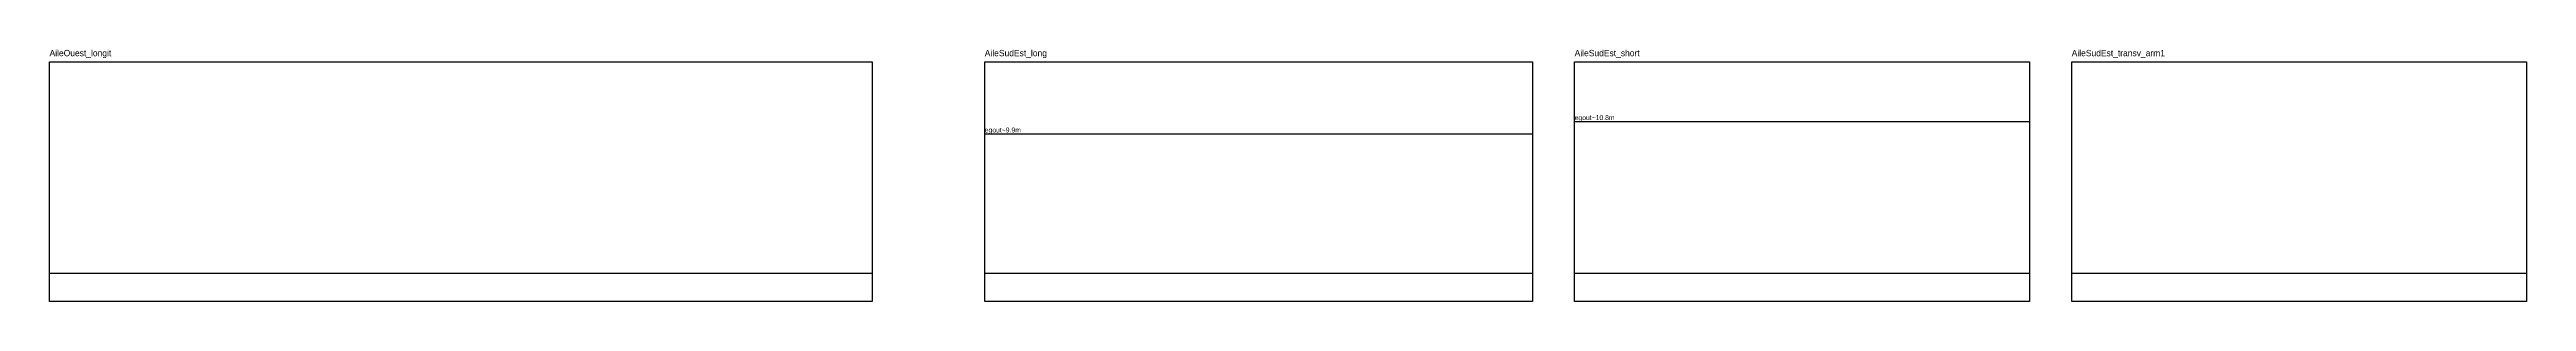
# Model space of a CAD drawing. Header units: metres. Extents: x -5 to 628, y -5 to 16.
# Drawn here: x 119.2 to 295, y -2 to 15.9 of the extents above; entities that cross this region are included whole.
import ezdxf

# ---------------------------------------------------------------- set-up
doc = ezdxf.new("R2010")
doc.units = ezdxf.units.M
for name, color, linetype in [('COUPE-AileOuest_longit', 5, 'Continuous'), ('COUPE-AileSudEst_transv_arm1', 5, 'Continuous'), ('ELEV-AileSudEst_long', 7, 'Continuous'), ('ELEV-AileSudEst_short', 7, 'Continuous'), ('ELEV-ANNOT', 1, 'Continuous')]:
    doc.layers.add(name, color=color, linetype=linetype)
picture_1 = doc.add_image_def('image4.png', size_in_pixel=(2803, 817))
picture_2 = doc.add_image_def('image5.png', size_in_pixel=(2721, 1190))
picture_3 = doc.add_image_def('image6.png', size_in_pixel=(2260, 1191))
picture_4 = doc.add_image_def('image7.png', size_in_pixel=(2260, 1190))

msp = doc.modelspace()

# ---------------------------------------------------------------- linework, layer by layer
at = {"layer": 'ELEV-ANNOT'}
for points in [[(227.45, 10.77), (259.73, 10.77)], [(185.58, 9.89), (224.45, 9.89)], [(119.2, 0), (177.58, 0)], [(185.58, 0), (224.45, 0)], [(227.45, 0), (259.73, 0)], [(262.73, 0), (295.01, 0)]]:
    msp.add_lwpolyline(points, dxfattribs=at)

# ---------------------------------------------------------------- texts
for s, height, p in [('AileOuest_longit', 0.45, (119.2, 15.4)), ('AileSudEst_long', 0.45, (185.58, 15.4)), ('AileSudEst_short', 0.45, (227.45, 15.4)), ('AileSudEst_transv_arm1', 0.45, (262.73, 15.4)), ('egout~10.8m', 0.35, (227.45, 10.87)), ('egout~9.9m', 0.35, (185.58, 9.99))]:
    msp.add_text(s, height=height, dxfattribs=at).set_placement(p)

# ---------------------------------------------------------------- pictures from other files: only their frames are drawn
at = {"layer": 'COUPE-AileOuest_longit'}
image = msp.add_image(picture_1, insert=(119.2, -2), size_in_units=(58.38, 17), dxfattribs=at)
at = {"layer": 'COUPE-AileSudEst_transv_arm1'}
image = msp.add_image(picture_4, insert=(262.73, -2), size_in_units=(32.28, 17), dxfattribs=at)
at = {"layer": 'ELEV-AileSudEst_long'}
image = msp.add_image(picture_2, insert=(185.58, -2), size_in_units=(38.87, 17), dxfattribs=at)
at = {"layer": 'ELEV-AileSudEst_short'}
image = msp.add_image(picture_3, insert=(227.45, -2), size_in_units=(32.28, 17), dxfattribs=at)

doc.saveas('drawing.dxf')
